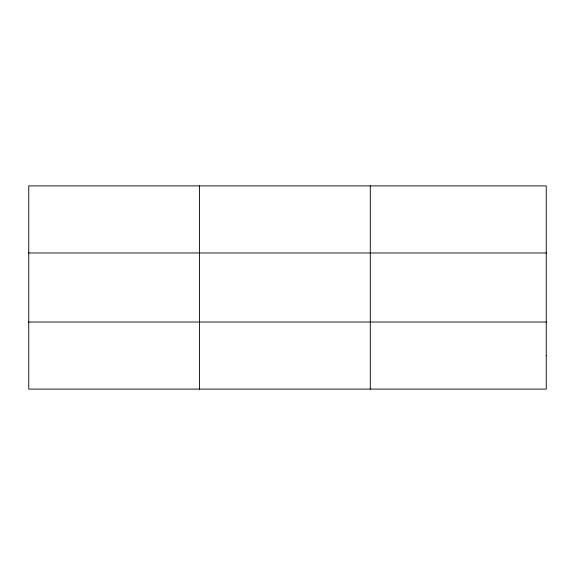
<?xml version="1.0" encoding="UTF-8"?>
<svg xmlns="http://www.w3.org/2000/svg" width="575" height="575" viewBox="0 0 575 575"><rect width="100%" height="100%" fill="white"/><g stroke="black" fill="none" stroke-linecap="round" stroke-linejoin="round"><path stroke-width="0.86" d="M199.525 185.897L199.525 389.103M370.3 185.897L370.3 389.103M28.75 252.957L546.25 252.957M28.75 322.043L546.25 322.043M546.25 355.573L546.25 389.103L28.75 389.103L28.75 185.897L546.25 185.897L546.25 355.573"/></g></svg>
